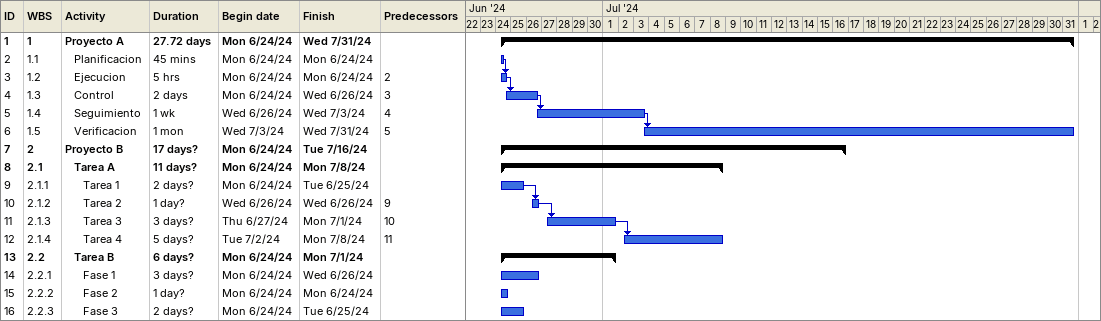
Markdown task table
| ID | WBS | Task | Duration | Start | Finish | Predecessors |
|---|---|---|---|---|---|---|
| 1 | 1 | **Proyecto A** | 27.72d | 2024-06-24 | 2024-07-31 |  |
| 2 | 1.1 | Planificacion | 45min | 2024-06-24 | 2024-06-24 |  |
| 3 | 1.2 | Ejecucion | 5h | 2024-06-24 | 2024-06-24 | 2 |
| 4 | 1.3 | Control | 2d | 2024-06-24 | 2024-06-26 | 3 |
| 5 | 1.4 | Seguimiento | 1w | 2024-06-26 | 2024-07-03 | 4 |
| 6 | 1.5 | Verificacion | 1mo | 2024-07-03 | 2024-07-31 | 5 |
| 7 | 2 | **Proyecto B** | 17d? | 2024-06-24 | 2024-07-16 |  |
| 8 | 2.1 | **Tarea A** | 11d? | 2024-06-24 | 2024-07-08 |  |
| 9 | 2.1.1 | Tarea 1 | 2d? | 2024-06-24 | 2024-06-25 |  |
| 10 | 2.1.2 | Tarea 2 | 1d? | 2024-06-26 | 2024-06-26 | 9 |
| 11 | 2.1.3 | Tarea 3 | 3d? | 2024-06-27 | 2024-07-01 | 10 |
| 12 | 2.1.4 | Tarea 4 | 5d? | 2024-07-02 | 2024-07-08 | 11 |
| 13 | 2.2 | **Tarea B** | 6d? | 2024-06-24 | 2024-07-01 |  |
| 14 | 2.2.1 | Fase 1 | 3d? | 2024-06-24 | 2024-06-26 |  |
| 15 | 2.2.2 | Fase 2 | 1d? | 2024-06-24 | 2024-06-24 |  |
| 16 | 2.2.3 | Fase 3 | 2d? | 2024-06-24 | 2024-06-25 |  |
